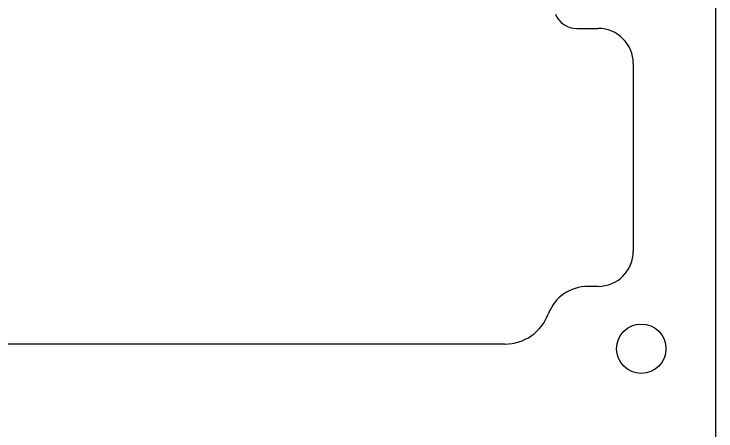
# Model space of a CAD drawing. Header units: millimetres. Extents: x -10 to 277, y -95 to 18.
# Drawn here: x 248.17 to 276.6, y -10.53 to 6.36 of the extents above; entities that cross this region are included whole.
import ezdxf

# ---------------------------------------------------------------- set-up
doc = ezdxf.new("R2010")
doc.units = ezdxf.units.MM
doc.header["$MEASUREMENT"] = 0
doc.layers.add('Edge.Cuts', color=53, linetype='CONTINUOUS')

msp = doc.modelspace()

# ---------------------------------------------------------------- linework, layer by layer
at = {"layer": 'Edge.Cuts', "linetype": 'Continuous'}
for p, q in [((276.6, -93.226), (276.6, 16.026)), ((270.95963, 5.77544), (271.82524, 5.77544)), ((273.25024, 4.35044), (273.25024, -3.25044)), ((271.82524, -4.67544), (271.4212, -4.67544)), ((268.0503, -7.01191), (246.2993, -7.01191))]:
    msp.add_line(p, q, dxfattribs=at)
at = {"layer": 'Edge.Cuts'}
msp.add_circle((273.575, -7.2), 1, dxfattribs=at)
for centre, radius, start, end in [((270.9596, 6.7039), 0.92846, 202.0262568, 270.0018513), ((271.82524, 4.35044), 1.425, 0, 90), ((271.8252, -3.2504), 1.42504, 270.0016083, 359.9983917), ((271.4212, -6.4004), 1.724938, 90, 159.4534018), ((268.0503, -5.137), 1.874943, 270, 339.454935)]:
    msp.add_arc(centre, radius, start, end, dxfattribs=at)

doc.saveas('drawing.dxf')
